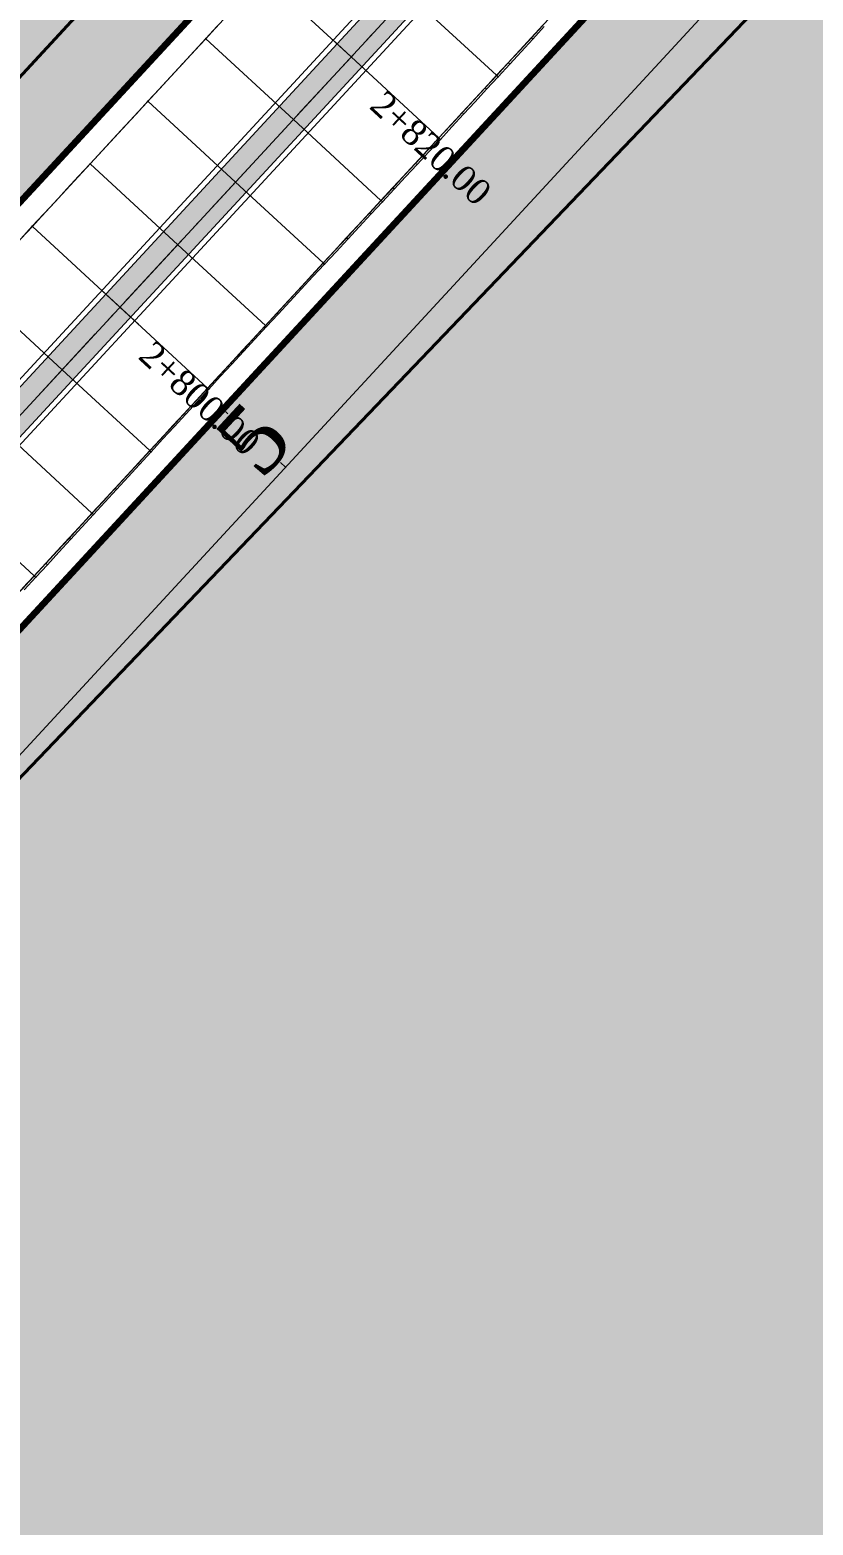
# Model space of a CAD drawing. Header units: metres. Extents: x 478603 to 489313, y 4282657 to 4289463.
# Drawn here: x 480497.8 to 480543.7, y 4287075.7 to 4287163.5 of the extents above; entities that cross this region are included whole.
import ezdxf

# ---------------------------------------------------------------- set-up
doc = ezdxf.new("R2010")
doc.units = ezdxf.units.M
for name, color, linetype, lineweight in [('ADAKENARI', 18, 'Continuous', 0), ('EKS_2', 5, 'Continuous', 0), ('EKSENLER', 3, 'Continuous', 0), ('HDA_2', 30, 'Continuous', 0), ('KALDIRIM', 11, 'Continuous', 0), ('KDO_2', 150, 'Continuous', 20), ('KYA_2', 1, 'Continuous', 20), ('P_ALAN', 143, 'Continuous', 0), ('P_U_KNL', 143, 'Continuous', 0), ('PARSEL_ALAN', 254, 'Continuous', 0), ('PARSEL_SERA_ALAN', 9, 'Continuous', 40), ('PL_ALİNMAN', 1, 'Continuous', 0), ('PL_ENKESIT', 1, 'Continuous', 0), ('PL_KM', 4, 'Continuous', 0), ('PL_KMYAZI', 30, 'Continuous', 0), ('RAKORDMAN', 3, 'Continuous', 0), ('ROL_CEPHE', 1, 'Continuous', 0), ('SEV_KYA_HDA', 3, 'Continuous', 0), ('SEV_YKO_KDO', 3, 'Continuous', 0), ('SNR_YAPIYAK', 18, 'Continuous', 0), ('YKA_2', 33, 'Continuous', 0), ('YKO_2', 33, 'Continuous', 0)]:
    doc.layers.add(name, color=color, linetype=linetype, lineweight=lineweight)
doc.styles.get("Standard").update_dxf_attribs({"font": 'times.ttf'})

msp = doc.modelspace()

# ---------------------------------------------------------------- hatches: boundary and pattern name
at = {"layer": 'P_ALAN'}
msp.add_hatch(color=256, dxfattribs=at).paths.add_polyline_path([(479966.483, 4286601.829), (479972.056, 4286602.26), (479977.621, 4286603.093), (479983.113, 4286604.319), (479988.503, 4286605.933), (479993.765, 4286607.926), (479998.872, 4286610.289), (480003.797, 4286613.01), (480008.517, 4286616.074), (480013.006, 4286619.467), (480017.243, 4286623.17), (480021.217, 4286627.178), (480093.779, 4286705.763), (480549.809, 4287199.572), (480551.173, 4287201.101), (480552.477, 4287202.669), (480553.727, 4287204.282), (480554.92, 4287205.937), (480556.055, 4287207.632), (480557.131, 4287209.365), (480558.146, 4287211.135), (480559.099, 4287212.939), (480560.883, 4287212.034), (480560.88, 4287212.027), (480559.898, 4287210.17), (480558.848, 4287208.34), (480557.736, 4287206.548), (480556.562, 4287204.795), (480555.329, 4287203.084), (480554.037, 4287201.417), (480552.688, 4287199.795), (480551.29, 4287198.228), (480095.248, 4286704.406), (480022.662, 4286625.795), (480018.612, 4286621.711), (480014.269, 4286617.914), (480009.666, 4286614.435), (480004.827, 4286611.294), (479999.776, 4286608.504), (479994.54, 4286606.081), (479989.145, 4286604.037), (479983.618, 4286602.382), (479977.987, 4286601.125), (479972.281, 4286600.272), (479966.534, 4286599.827)])
msp.add_hatch(color=256, dxfattribs=at).paths.add_polyline_path([(479966.483, 4286601.829), (479972.056, 4286602.26), (479977.621, 4286603.093), (479983.113, 4286604.319), (479988.503, 4286605.933), (479993.765, 4286607.926), (479998.872, 4286610.289), (480003.797, 4286613.01), (480008.517, 4286616.074), (480013.006, 4286619.467), (480017.243, 4286623.17), (480021.217, 4286627.178), (480093.779, 4286705.763), (480549.809, 4287199.572), (480551.173, 4287201.101), (480552.477, 4287202.669), (480553.727, 4287204.282), (480554.92, 4287205.937), (480556.055, 4287207.632), (480557.131, 4287209.365), (480558.146, 4287211.135), (480559.099, 4287212.939), (480560.883, 4287212.034), (480560.88, 4287212.027), (480559.898, 4287210.17), (480558.848, 4287208.34), (480557.736, 4287206.548), (480556.562, 4287204.795), (480555.329, 4287203.084), (480554.037, 4287201.417), (480552.688, 4287199.795), (480551.29, 4287198.228), (480095.248, 4286704.406), (480022.662, 4286625.795), (480018.612, 4286621.711), (480014.269, 4286617.914), (480009.666, 4286614.435), (480004.827, 4286611.294), (479999.776, 4286608.504), (479994.54, 4286606.081), (479989.145, 4286604.037), (479983.618, 4286602.382), (479977.987, 4286601.125), (479972.281, 4286600.272), (479966.534, 4286599.827)])
at = {"layer": 'PARSEL_ALAN'}
for points in [[(480306.936, 4287217.358), (480469.28, 4287395.426), (480549.656, 4287234.375), (480542.349, 4287202.328), (480439.263, 4287090.699), (480333.196, 4287192.222)], [(480454.66, 4287082.314), (480561.648, 4287198.168), (480573.663, 4287198.239), (480704.057, 4286931.974), (480660.689, 4286885.11)]]:
    msp.add_hatch(color=256, dxfattribs=at).paths.add_polyline_path(points)
at = {"layer": 'PARSEL_SERA_ALAN'}
for points in [[(480441.144, 4287100.106), (480316.252, 4287215.441), (480466.052, 4287377.653), (480473.398, 4287370.868), (480477.071, 4287367.476), (480470.558, 4287360.424), (480488.925, 4287343.463), (480482.412, 4287336.41), (480500.778, 4287319.449), (480494.265, 4287312.396), (480512.632, 4287295.435), (480506.119, 4287288.383), (480524.485, 4287271.422), (480517.972, 4287264.369), (480536.339, 4287247.408), (480529.825, 4287240.355), (480540.845, 4287230.179), (480534.332, 4287223.126), (480538.006, 4287219.734), (480531.493, 4287212.681), (480535.166, 4287209.289), (480528.653, 4287202.236), (480532.326, 4287198.844)], [(480474.941, 4287096.401), (480561.236, 4287186.557), (480582.909, 4287165.813), (480576.271, 4287158.878), (480594.331, 4287141.592), (480587.693, 4287134.656), (480605.753, 4287117.37), (480599.115, 4287110.435), (480620.787, 4287089.691), (480614.149, 4287082.756), (480632.209, 4287065.469), (480625.571, 4287058.534), (480643.631, 4287041.247), (480636.993, 4287034.312), (480655.054, 4287017.025), (480648.416, 4287010.09), (480670.088, 4286989.346), (480663.45, 4286982.411), (480681.51, 4286965.125), (480674.872, 4286958.189), (480692.932, 4286940.903), (480686.294, 4286933.968), (480689.906, 4286930.51), (480656.716, 4286895.835), (480461.665, 4287082.53)]]:
    msp.add_hatch(color=256, dxfattribs=at).paths.add_polyline_path(points)

# ---------------------------------------------------------------- linework, layer by layer
at = {"layer": 'ADAKENARI', "lineweight": 200}
for p, q in [((480549.159, 4287209.701), (480251.027, 4286886.865)), ((480266.702, 4286878.781), (480567.9, 4287204.939))]:
    msp.add_line(p, q, dxfattribs=at)
at = {"layer": 'EKS_2'}
for p in [(480516.617, 4287161.934, 964.629), (480513.225, 4287158.261, 964.745), (480509.832, 4287154.588, 964.862), (480506.44, 4287150.914, 964.96), (480503.048, 4287147.241, 964.946), (480499.656, 4287143.568, 964.807)]:
    msp.add_point(p, dxfattribs=at)
at = {"layer": 'EKSENLER'}
msp.add_line((480259.058, 4286883.033), (480574.617, 4287224.74), dxfattribs=at)
at = {"layer": 'HDA_2'}
msp.add_polyline3d([(480497.343, 4287130.731, 964.258), (480498.021, 4287131.465, 964.304), (480498.7, 4287132.2, 964.349), (480499.378, 4287132.935, 964.395), (480500.057, 4287133.669, 964.44), (480500.735, 4287134.404, 964.486), (480501.414, 4287135.139, 964.532), (480502.092, 4287135.873, 964.577), (480502.771, 4287136.608, 964.622), (480503.449, 4287137.343, 964.667), (480504.127, 4287138.077, 964.712), (480504.806, 4287138.812, 964.757), (480505.484, 4287139.547, 964.784), (480506.163, 4287140.281, 964.812), (480506.841, 4287141.016, 964.84), (480507.52, 4287141.751, 964.868), (480508.198, 4287142.485, 964.896), (480508.876, 4287143.22, 964.898), (480509.555, 4287143.955, 964.901), (480510.233, 4287144.689, 964.904), (480510.912, 4287145.424, 964.907), (480511.59, 4287146.159, 964.909), (480512.269, 4287146.893, 964.89), (480512.947, 4287147.628, 964.87), (480513.626, 4287148.363, 964.851), (480514.304, 4287149.097, 964.831), (480514.982, 4287149.832, 964.812), (480515.661, 4287150.566, 964.788), (480516.339, 4287151.301, 964.765), (480517.018, 4287152.036, 964.742), (480517.696, 4287152.77, 964.719), (480518.375, 4287153.505, 964.695), (480519.053, 4287154.24, 964.672), (480519.731, 4287154.974, 964.649), (480520.41, 4287155.709, 964.625), (480521.088, 4287156.444, 964.602), (480521.767, 4287157.178, 964.579), (480522.445, 4287157.913, 964.556), (480523.124, 4287158.648, 964.532), (480523.802, 4287159.382, 964.509), (480524.481, 4287160.117, 964.486), (480525.159, 4287160.852, 964.463), (480525.837, 4287161.586, 964.439), (480526.516, 4287162.321, 964.416), (480527.194, 4287163.056, 964.393), (480527.873, 4287163.79, 964.37)], dxfattribs=at)
for p in [(480525.159, 4287160.852, 964.463), (480521.767, 4287157.178, 964.579), (480518.375, 4287153.505, 964.695), (480514.982, 4287149.832, 964.812), (480511.59, 4287146.159, 964.909), (480508.198, 4287142.485, 964.896), (480504.806, 4287138.812, 964.757), (480501.414, 4287135.139, 964.532), (480498.021, 4287131.465, 964.304)]:
    msp.add_point(p, dxfattribs=at)
at = {"layer": 'KALDIRIM'}
for p, q in [((480548.448, 4287206.72), (480254.207, 4286888.097)), ((480264.201, 4286878.284), (480565.733, 4287204.802))]:
    msp.add_line(p, q, dxfattribs=at)
at = {"layer": 'KDO_2'}
msp.add_polyline3d([(480497.232, 4287151.264, 964.568), (480497.904, 4287151.991, 964.594), (480498.58, 4287152.723, 964.58), (480499.258, 4287153.458, 964.566), (480499.937, 4287154.193, 964.552), (480500.617, 4287154.929, 964.538), (480501.296, 4287155.665, 964.525), (480501.975, 4287156.4, 964.504), (480502.653, 4287157.135, 964.484), (480503.332, 4287157.869, 964.463), (480504.01, 4287158.604, 964.443), (480504.688, 4287159.338, 964.422), (480505.367, 4287160.073, 964.406), (480506.045, 4287160.808, 964.39), (480506.724, 4287161.542, 964.374), (480507.402, 4287162.277, 964.358), (480508.08, 4287163.012, 964.342), (480508.759, 4287163.746, 964.328)], dxfattribs=at)
for p in [(480508.08, 4287163.012, 964.342), (480504.688, 4287159.338, 964.422), (480501.296, 4287155.665, 964.525), (480497.904, 4287151.991, 964.594)]:
    msp.add_point(p, dxfattribs=at)
at = {"layer": 'KYA_2'}
msp.add_polyline3d([(480497.431, 4287130.65, 965.449), (480498.108, 4287131.386, 965.477), (480498.785, 4287132.122, 965.503), (480499.462, 4287132.858, 965.528), (480500.139, 4287133.594, 965.554), (480500.816, 4287134.33, 965.58), (480501.493, 4287135.066, 965.606), (480502.169, 4287135.802, 965.62), (480502.845, 4287136.539, 965.634), (480503.521, 4287137.276, 965.648), (480504.197, 4287138.013, 965.662), (480504.873, 4287138.75, 965.676), (480505.55, 4287139.486, 965.686), (480506.227, 4287140.222, 965.697), (480506.904, 4287140.958, 965.707), (480507.582, 4287141.693, 965.717), (480508.259, 4287142.429, 965.727), (480508.937, 4287143.164, 965.728), (480509.615, 4287143.899, 965.728), (480510.293, 4287144.634, 965.729), (480510.972, 4287145.369, 965.73), (480511.651, 4287146.103, 965.73), (480512.33, 4287146.836, 965.732), (480513.01, 4287147.57, 965.734), (480513.69, 4287148.303, 965.736), (480514.37, 4287149.036, 965.738), (480515.051, 4287149.769, 965.739), (480515.731, 4287150.502, 965.746), (480516.412, 4287151.234, 965.752), (480517.092, 4287151.967, 965.758), (480517.773, 4287152.699, 965.764), (480518.454, 4287153.432, 965.77), (480519.134, 4287154.165, 965.768), (480519.814, 4287154.898, 965.766), (480520.494, 4287155.631, 965.764), (480521.174, 4287156.364, 965.763), (480521.854, 4287157.098, 965.761), (480522.532, 4287157.833, 965.729), (480523.21, 4287158.568, 965.698), (480523.888, 4287159.303, 965.666), (480524.565, 4287160.039, 965.635), (480525.243, 4287160.774, 965.603), (480525.921, 4287161.51, 965.571), (480526.598, 4287162.245, 965.539), (480527.276, 4287162.98, 965.507), (480527.954, 4287163.715, 965.475)], dxfattribs=at)
for p in [(480525.243, 4287160.774, 965.603), (480521.854, 4287157.098, 965.761), (480518.454, 4287153.432, 965.77), (480515.051, 4287149.769, 965.739), (480511.651, 4287146.103, 965.73), (480508.259, 4287142.429, 965.727), (480504.873, 4287138.75, 965.676), (480501.493, 4287135.066, 965.606), (480498.108, 4287131.386, 965.477)]:
    msp.add_point(p, dxfattribs=at)
at = {"layer": 'P_ALAN'}
for points in [[(480584.192, 4287241.184, 0), (480580.114, 4287238.205, 0), (480576.306, 4287234.889, 0), (480572.796, 4287231.259, 0), (480569.608, 4287227.342, 0), (480566.768, 4287223.166, 0), (480564.284, 4287218.745, 0), (480560.883, 4287212.034, 0), (480560.88, 4287212.027, 0), (480559.898, 4287210.17, 0), (480558.848, 4287208.34, 0), (480557.736, 4287206.548, 0), (480556.562, 4287204.795, 0), (480555.329, 4287203.084, 0), (480554.037, 4287201.417, 0), (480552.688, 4287199.795, 0), (480551.29, 4287198.228, 0), (480095.248, 4286704.406, 0)], [(480584.192, 4287241.184, 0), (480580.114, 4287238.205, 0), (480576.306, 4287234.889, 0), (480572.796, 4287231.259, 0), (480569.608, 4287227.342, 0), (480566.768, 4287223.166, 0), (480564.284, 4287218.745, 0), (480560.883, 4287212.034, 0), (480560.88, 4287212.027, 0), (480559.898, 4287210.17, 0), (480558.848, 4287208.34, 0), (480557.736, 4287206.548, 0), (480556.562, 4287204.795, 0), (480555.329, 4287203.084, 0), (480554.037, 4287201.417, 0), (480552.688, 4287199.795, 0), (480551.29, 4287198.228, 0), (480095.248, 4286704.406, 0)], [(480093.779, 4286705.763, 0), (480549.809, 4287199.572, 0), (480551.173, 4287201.101, 0), (480552.477, 4287202.669, 0), (480553.727, 4287204.282, 0), (480554.92, 4287205.937, 0), (480556.055, 4287207.632, 0), (480557.131, 4287209.365, 0), (480558.146, 4287211.135, 0), (480559.099, 4287212.939, 0), (480558.146, 4287211.135, 0)], [(480093.779, 4286705.763, 0), (480549.809, 4287199.572, 0), (480551.173, 4287201.101, 0), (480552.477, 4287202.669, 0), (480553.727, 4287204.282, 0), (480554.92, 4287205.937, 0), (480556.055, 4287207.632, 0), (480557.131, 4287209.365, 0), (480558.146, 4287211.135, 0), (480559.099, 4287212.939, 0), (480560.883, 4287212.034, 0), (480560.88, 4287212.027, 0), (480559.898, 4287210.17, 0), (480558.848, 4287208.34, 0), (480557.736, 4287206.548, 0), (480556.562, 4287204.795, 0), (480555.329, 4287203.084, 0), (480554.037, 4287201.417, 0), (480552.688, 4287199.795, 0), (480551.29, 4287198.228, 0), (480095.248, 4286704.406, 0)], [(480093.779, 4286705.763, 0), (480549.809, 4287199.572, 0), (480551.173, 4287201.101, 0), (480552.477, 4287202.669, 0), (480553.727, 4287204.282, 0), (480554.92, 4287205.937, 0), (480556.055, 4287207.632, 0), (480557.131, 4287209.365, 0), (480558.146, 4287211.135, 0), (480559.099, 4287212.939, 0), (480560.883, 4287212.034, 0), (480560.88, 4287212.027, 0), (480559.898, 4287210.17, 0), (480558.848, 4287208.34, 0), (480557.736, 4287206.548, 0), (480556.562, 4287204.795, 0), (480555.329, 4287203.084, 0), (480554.037, 4287201.417, 0), (480552.688, 4287199.795, 0), (480551.29, 4287198.228, 0), (480095.248, 4286704.406, 0)], [(480093.779, 4286705.763, 0), (480549.809, 4287199.572, 0), (480551.173, 4287201.101, 0), (480552.477, 4287202.669, 0), (480553.727, 4287204.282, 0), (480554.92, 4287205.937, 0), (480556.055, 4287207.632, 0), (480557.131, 4287209.365, 0), (480558.146, 4287211.135, 0), (480559.099, 4287212.939, 0), (480558.146, 4287211.135, 0)], [(480093.779, 4286705.763, 0), (480549.809, 4287199.572, 0), (480551.173, 4287201.101, 0), (480552.477, 4287202.669, 0), (480553.727, 4287204.282, 0), (480554.92, 4287205.937, 0), (480556.055, 4287207.632, 0), (480557.131, 4287209.365, 0), (480558.146, 4287211.135, 0), (480559.099, 4287212.939, 0), (480560.883, 4287212.034, 0), (480560.88, 4287212.027, 0), (480559.898, 4287210.17, 0), (480558.848, 4287208.34, 0), (480557.736, 4287206.548, 0), (480556.562, 4287204.795, 0), (480555.329, 4287203.084, 0), (480554.037, 4287201.417, 0), (480552.688, 4287199.795, 0), (480551.29, 4287198.228, 0), (480095.248, 4286704.406, 0)], [(480093.779, 4286705.763, 0), (480549.809, 4287199.572, 0), (480551.173, 4287201.101, 0), (480552.477, 4287202.669, 0), (480553.727, 4287204.282, 0), (480554.92, 4287205.937, 0), (480556.055, 4287207.632, 0), (480557.131, 4287209.365, 0), (480558.146, 4287211.135, 0), (480559.099, 4287212.939, 0), (480560.883, 4287212.034, 0), (480560.88, 4287212.027, 0), (480559.898, 4287210.17, 0), (480558.848, 4287208.34, 0), (480557.736, 4287206.548, 0), (480556.562, 4287204.795, 0), (480555.329, 4287203.084, 0), (480554.037, 4287201.417, 0), (480552.688, 4287199.795, 0), (480551.29, 4287198.228, 0), (480095.248, 4286704.406, 0)]]:
    msp.add_polyline3d(points, dxfattribs=at)
at = {"layer": 'P_U_KNL'}
for points in [[(480558.832, 4287213.074, 0), (480557.883, 4287211.28, 0), (480556.873, 4287209.519, 0), (480555.803, 4287207.795, 0), (480554.673, 4287206.108, 0), (480553.486, 4287204.462, 0), (480552.243, 4287202.857, 0), (480550.945, 4287201.297, 0), (480549.587, 4287199.773, 0), (480093.558, 4286705.967, 0), (480021, 4286627.386, 0), (480017.037, 4286623.389, 0), (480012.817, 4286619.699, 0), (480008.344, 4286616.32, 0), (480003.643, 4286613.267, 0), (479998.736, 4286610.557, 0), (479993.649, 4286608.203, 0), (479988.407, 4286606.217, 0), (479983.037, 4286604.609, 0), (479977.566, 4286603.388, 0), (479972.022, 4286602.559, 0), (479966.475, 4286602.13, 0)], [(480559.099, 4287212.939, 0), (480558.146, 4287211.135, 0), (480557.131, 4287209.365, 0), (480556.055, 4287207.632, 0), (480554.92, 4287205.937, 0), (480553.727, 4287204.282, 0), (480552.477, 4287202.669, 0), (480551.173, 4287201.101, 0), (480549.809, 4287199.572, 0), (480093.779, 4286705.763, 0), (480021.217, 4286627.178, 0), (480017.243, 4286623.17, 0), (480013.006, 4286619.467, 0), (480008.517, 4286616.074, 0), (480003.797, 4286613.01, 0), (479998.872, 4286610.289, 0), (479993.765, 4286607.926, 0), (479988.503, 4286605.933, 0), (479983.113, 4286604.319, 0), (479977.621, 4286603.093, 0), (479972.056, 4286602.26, 0), (479966.483, 4286601.829, 0)], [(480559.099, 4287212.939, 0), (480558.146, 4287211.135, 0), (480557.131, 4287209.365, 0), (480556.055, 4287207.632, 0), (480554.92, 4287205.937, 0), (480553.727, 4287204.282, 0), (480552.477, 4287202.669, 0), (480551.173, 4287201.101, 0), (480549.809, 4287199.572, 0), (480093.779, 4286705.763, 0), (480021.217, 4286627.178, 0), (480017.243, 4286623.17, 0), (480013.006, 4286619.467, 0), (480008.517, 4286616.074, 0), (480003.797, 4286613.01, 0), (479998.872, 4286610.289, 0), (479993.765, 4286607.926, 0), (479988.503, 4286605.933, 0), (479983.113, 4286604.319, 0), (479977.621, 4286603.093, 0), (479972.056, 4286602.26, 0), (479966.483, 4286601.829, 0)], [(480560.883, 4287212.034, 0), (480560.88, 4287212.027, 0), (480559.898, 4287210.17, 0), (480558.848, 4287208.34, 0), (480557.736, 4287206.548, 0), (480556.562, 4287204.795, 0), (480555.329, 4287203.084, 0), (480554.037, 4287201.417, 0), (480552.688, 4287199.795, 0), (480551.29, 4287198.228, 0), (480095.248, 4286704.406, 0), (480022.662, 4286625.795, 0), (480018.612, 4286621.711, 0), (480014.269, 4286617.914, 0), (480009.666, 4286614.435, 0), (480004.827, 4286611.294, 0), (479999.776, 4286608.504, 0), (479994.54, 4286606.081, 0), (479989.145, 4286604.037, 0), (479983.618, 4286602.382, 0), (479977.987, 4286601.125, 0), (479972.281, 4286600.272, 0), (479966.534, 4286599.827, 0)], [(480561.151, 4287211.899, 0), (480561.146, 4287211.889, 0), (480560.161, 4287210.025, 0), (480559.106, 4287208.186, 0), (480557.988, 4287206.385, 0), (480556.809, 4287204.624, 0), (480555.569, 4287202.905, 0), (480554.271, 4287201.229, 0), (480552.915, 4287199.599, 0), (480551.512, 4287198.026, 0), (480095.468, 4286704.203, 0), (480022.879, 4286625.588, 0), (480018.818, 4286621.492, 0), (480014.458, 4286617.681, 0), (480009.838, 4286614.19, 0), (480004.981, 4286611.036, 0), (479999.912, 4286608.236, 0), (479994.657, 4286605.804, 0), (479989.241, 4286603.753, 0), (479983.694, 4286602.092, 0), (479978.042, 4286600.83, 0), (479972.315, 4286599.974, 0), (479966.541, 4286599.527, 0)]]:
    msp.add_polyline3d(points, dxfattribs=at)
at = {"layer": 'PARSEL_ALAN'}
for points in [[(480306.936, 4287217.358, 950.429), (480469.28, 4287395.426, 964.152), (480549.656, 4287234.375, 960.305), (480542.349, 4287202.328, 961.972), (480439.263, 4287090.699, 961.455), (480333.196, 4287192.222, 951.418), (480306.936, 4287217.358, 950.429)], [(480306.936, 4287217.358, 0), (480469.28, 4287395.426, 0), (480549.656, 4287234.375, 0), (480542.349, 4287202.328, 0), (480439.263, 4287090.699, 0), (480333.196, 4287192.222, 0), (480306.936, 4287217.358, 0)], [(480454.66, 4287082.314, 961.639), (480561.648, 4287198.168, 963.095), (480573.663, 4287198.239, 963.3), (480704.057, 4286931.974, 979.509), (480660.689, 4286885.11, 978.591), (480454.66, 4287082.314, 961.639)], [(480454.66, 4287082.314, 0), (480561.648, 4287198.168, 0), (480573.663, 4287198.239, 0), (480704.057, 4286931.974, 0), (480660.689, 4286885.11, 0), (480454.66, 4287082.314, 0)]]:
    msp.add_polyline3d(points, close=True, dxfattribs=at)
at = {"layer": 'PARSEL_SERA_ALAN'}
msp.add_polyline3d([(480441.144, 4287100.106, 0), (480316.252, 4287215.441, 0), (480466.052, 4287377.653, 0), (480473.398, 4287370.868, 0), (480477.071, 4287367.476, 0), (480470.558, 4287360.424, 0), (480488.925, 4287343.463, 0), (480482.412, 4287336.41, 0), (480500.778, 4287319.449, 0), (480494.265, 4287312.396, 0), (480512.632, 4287295.435, 0), (480506.119, 4287288.383, 0), (480524.485, 4287271.422, 0), (480517.972, 4287264.369, 0), (480536.339, 4287247.408, 0), (480529.825, 4287240.355, 0), (480540.845, 4287230.179, 0), (480534.332, 4287223.126, 0), (480538.006, 4287219.734, 0), (480531.493, 4287212.681, 0), (480535.166, 4287209.289, 0), (480528.653, 4287202.236, 0), (480532.326, 4287198.844, 0), (480441.144, 4287100.106, 0)], close=True, dxfattribs=at)
msp.add_polyline3d([(480441.144, 4287100.106, 0), (480316.252, 4287215.441, 0), (480466.052, 4287377.653, 0), (480473.398, 4287370.868, 0), (480477.071, 4287367.476, 0), (480470.558, 4287360.424, 0), (480488.925, 4287343.463, 0), (480482.412, 4287336.41, 0), (480500.778, 4287319.449, 0), (480494.265, 4287312.396, 0), (480512.632, 4287295.435, 0), (480506.119, 4287288.383, 0), (480524.485, 4287271.422, 0), (480517.972, 4287264.369, 0), (480536.339, 4287247.408, 0), (480529.825, 4287240.355, 0), (480540.845, 4287230.179, 0), (480534.332, 4287223.126, 0), (480538.006, 4287219.734, 0), (480531.493, 4287212.681, 0), (480535.166, 4287209.289, 0), (480528.653, 4287202.236, 0), (480532.326, 4287198.844, 0), (480441.144, 4287100.106, 0)], close=True, dxfattribs=at)
msp.add_polyline3d([(480656.716, 4286895.835, 0), (480461.665, 4287082.53, 0), (480474.941, 4287096.401, 0), (480474.941, 4287096.401, 0), (480561.236, 4287186.557, 0), (480582.909, 4287165.813, 0), (480576.271, 4287158.878, 0), (480594.331, 4287141.592, 0), (480587.693, 4287134.656, 0), (480605.753, 4287117.37, 0), (480599.115, 4287110.435, 0), (480620.787, 4287089.691, 0), (480614.149, 4287082.756, 0), (480632.209, 4287065.469, 0)], dxfattribs=at)
msp.add_polyline3d([(480656.716, 4286895.835, 0), (480461.665, 4287082.53, 0), (480474.941, 4287096.401, 0), (480474.941, 4287096.401, 0), (480561.236, 4287186.557, 0), (480582.909, 4287165.813, 0), (480576.271, 4287158.878, 0), (480594.331, 4287141.592, 0), (480587.693, 4287134.656, 0), (480605.753, 4287117.37, 0), (480599.115, 4287110.435, 0), (480620.787, 4287089.691, 0), (480614.149, 4287082.756, 0), (480632.209, 4287065.469, 0)], dxfattribs=at)
at = {"layer": 'PL_ALİNMAN'}
for p, q in [((480517.543, 4287162.937), (480517.883, 4287163.305)), ((480513.473, 4287158.53), (480516.865, 4287162.203)), ((480512.455, 4287157.428), (480512.794, 4287157.795)), ((480508.384, 4287153.02), (480511.777, 4287156.693)), ((480507.367, 4287151.918), (480507.706, 4287152.285)), ((480503.296, 4287147.51), (480506.688, 4287151.183)), ((480502.278, 4287146.408), (480502.618, 4287146.775)), ((480498.208, 4287142), (480501.6, 4287145.673))]:
    msp.add_line(p, q, dxfattribs=at)
at = {"layer": 'PL_ENKESIT'}
for points in [[(480514.864, 4287170.359, 964.164), (480514.865, 4287170.358, 964.513), (480520.009, 4287165.608, 964.513), (480525.152, 4287160.858, 964.513), (480525.159, 4287160.852, 964.463), (480525.243, 4287160.774, 965.603)], [(480511.472, 4287166.685, 964.275), (480511.473, 4287166.684, 964.629), (480516.617, 4287161.934, 964.629), (480521.759, 4287157.185, 964.629), (480521.767, 4287157.178, 964.579), (480521.854, 4287157.098, 965.761)], [(480508.08, 4287163.012, 964.342), (480508.082, 4287163.01, 964.745), (480513.225, 4287158.261, 964.745), (480518.367, 4287153.512, 964.745), (480518.375, 4287153.505, 964.695), (480518.454, 4287153.432, 965.77)], [(480504.688, 4287159.338, 964.422), (480504.69, 4287159.337, 964.862), (480509.832, 4287154.588, 964.862), (480514.975, 4287149.839, 964.862), (480514.982, 4287149.832, 964.812), (480515.051, 4287149.769, 965.739)], [(480501.296, 4287155.665, 964.525), (480501.298, 4287155.663, 964.96), (480506.44, 4287150.914, 964.96), (480511.583, 4287146.165, 964.96), (480511.59, 4287146.159, 964.909), (480511.651, 4287146.103, 965.73)], [(480497.904, 4287151.991, 964.594), (480497.905, 4287151.99, 964.946), (480503.048, 4287147.241, 964.946), (480508.191, 4287142.492, 964.946), (480508.198, 4287142.485, 964.896), (480508.259, 4287142.429, 965.727)], [(480494.512, 4287148.318, 964.466), (480494.513, 4287148.317, 964.807), (480499.656, 4287143.568, 964.807), (480504.799, 4287138.819, 964.807), (480504.806, 4287138.812, 964.757), (480504.873, 4287138.75, 965.676)], [(480491.121, 4287144.644, 964.442), (480491.121, 4287144.644, 964.582), (480496.264, 4287139.895, 964.582), (480501.406, 4287135.145, 964.582), (480501.414, 4287135.139, 964.532), (480501.493, 4287135.066, 965.606)], [(480487.721, 4287140.977, 964.309), (480487.722, 4287140.977, 964.304), (480487.729, 4287140.97, 964.354), (480492.872, 4287136.221, 964.354), (480498.014, 4287131.472, 964.354), (480498.021, 4287131.465, 964.304), (480498.108, 4287131.386, 965.477)]]:
    msp.add_polyline3d(points, dxfattribs=at)
at = {"layer": 'PL_KM'}
for p, q in [((480517.719, 4287160.917), (480515.515, 4287162.952)), ((480504.15, 4287146.223), (480501.946, 4287148.259))]:
    msp.add_line(p, q, dxfattribs=at)
at = {"layer": 'RAKORDMAN'}
for p, q in [((480506.714, 4287161.529, 961.951), (480548.74, 4287207.046, 962.181)), ((480521.539, 4287156.947, 962.017), (480551.928, 4287189.854, 962.575)), ((480433.455, 4287082.199, 961.512), (480506.714, 4287161.529, 961.951)), ((480461.869, 4287092.332, 961.579), (480521.539, 4287156.947, 962.017))]:
    msp.add_line(p, q, dxfattribs=at)
for p in [(480506.714, 4287161.529, 961.951), (480521.539, 4287156.947, 962.017)]:
    msp.add_point(p, dxfattribs=at)
at = {"layer": 'ROL_CEPHE'}
for p, q in [((480509.084, 4287141.248), (480509.377, 4287140.976)), ((480512.757, 4287137.856), (480512.463, 4287138.127))]:
    msp.add_line(p, q, dxfattribs=at)
at = {"layer": 'SEV_KYA_HDA'}
for p, q in [((480527.276, 4287162.98, 965.507), (480527.194, 4287163.056, 964.393)), ((480525.921, 4287161.51, 965.571), (480525.879, 4287161.548, 965.005)), ((480524.565, 4287160.039, 965.635), (480524.481, 4287160.117, 964.486)), ((480523.21, 4287158.568, 965.698), (480523.167, 4287158.608, 965.115)), ((480521.854, 4287157.098, 965.761), (480521.767, 4287157.178, 964.579)), ((480520.494, 4287155.631, 965.764), (480520.452, 4287155.67, 965.195)), ((480519.134, 4287154.165, 965.768), (480519.053, 4287154.24, 964.672)), ((480517.773, 4287152.699, 965.764), (480517.735, 4287152.735, 965.241)), ((480516.412, 4287151.234, 965.752), (480516.339, 4287151.301, 964.765)), ((480515.051, 4287149.769, 965.739), (480515.017, 4287149.8, 965.276)), ((480513.69, 4287148.303, 965.736), (480513.626, 4287148.363, 964.851)), ((480512.33, 4287146.836, 965.732), (480512.299, 4287146.865, 965.311)), ((480510.972, 4287145.369, 965.73), (480510.912, 4287145.424, 964.907)), ((480509.615, 4287143.899, 965.728), (480509.585, 4287143.927, 965.315)), ((480508.259, 4287142.429, 965.727), (480508.198, 4287142.485, 964.896)), ((480506.904, 4287140.958, 965.707), (480506.873, 4287140.987, 965.273)), ((480505.55, 4287139.486, 965.686), (480505.484, 4287139.547, 964.784)), ((480504.197, 4287138.013, 965.662), (480504.162, 4287138.045, 965.187)), ((480502.845, 4287136.539, 965.634), (480502.771, 4287136.608, 964.622)), ((480501.493, 4287135.066, 965.606), (480501.453, 4287135.102, 965.069)), ((480500.139, 4287133.594, 965.554), (480500.057, 4287133.669, 964.44)), ((480498.785, 4287132.122, 965.503), (480498.742, 4287132.161, 964.926))]:
    msp.add_line(p, q, dxfattribs=at)
at = {"layer": 'SEV_YKO_KDO'}
for p, q in [((480507.403, 4287162.276, 964.768), (480507.403, 4287162.276, 964.563)), ((480506.047, 4287160.806, 964.815), (480506.045, 4287160.808, 964.39)), ((480504.69, 4287159.337, 964.862), (480504.689, 4287159.337, 964.642)), ((480503.333, 4287157.867, 964.901), (480503.331, 4287157.869, 964.463)), ((480501.976, 4287156.398, 964.94), (480501.975, 4287156.399, 964.722)), ((480500.619, 4287154.929, 964.957), (480500.618, 4287154.93, 964.538)), ((480499.262, 4287153.459, 964.951), (480499.262, 4287153.46, 964.759)), ((480497.905, 4287151.99, 964.946), (480497.904, 4287151.991, 964.594))]:
    msp.add_line(p, q, dxfattribs=at)
at = {"layer": 'SNR_YAPIYAK'}
for p, q in [((480537.771, 4287204.74, 950.429), (480439.043, 4287097.831, 950.429)), ((480461.665, 4287082.53, 961.639), (480563.848, 4287193.181, 961.639))]:
    msp.add_line(p, q, dxfattribs=at)
at = {"layer": 'YKA_2'}
msp.add_polyline3d([(480497.336, 4287130.738, 964.308), (480498.014, 4287131.472, 964.354), (480498.693, 4287132.207, 964.399), (480499.371, 4287132.941, 964.445), (480500.049, 4287133.676, 964.49), (480500.728, 4287134.411, 964.536), (480501.406, 4287135.145, 964.582), (480502.085, 4287135.88, 964.627), (480502.763, 4287136.615, 964.672), (480503.442, 4287137.349, 964.717), (480504.12, 4287138.084, 964.762), (480504.799, 4287138.819, 964.807), (480505.477, 4287139.553, 964.834), (480506.155, 4287140.288, 964.862), (480506.834, 4287141.023, 964.89), (480507.512, 4287141.757, 964.918), (480508.191, 4287142.492, 964.946), (480508.869, 4287143.227, 964.948), (480509.548, 4287143.961, 964.951), (480510.226, 4287144.696, 964.954), (480510.904, 4287145.431, 964.957), (480511.583, 4287146.165, 964.96), (480512.261, 4287146.9, 964.94), (480512.94, 4287147.635, 964.92), (480513.618, 4287148.369, 964.901), (480514.297, 4287149.104, 964.881), (480514.975, 4287149.839, 964.862), (480515.654, 4287150.573, 964.838), (480516.332, 4287151.308, 964.815), (480517.01, 4287152.043, 964.792), (480517.689, 4287152.777, 964.768), (480518.367, 4287153.512, 964.745), (480519.046, 4287154.247, 964.722), (480519.724, 4287154.981, 964.699), (480520.403, 4287155.716, 964.675), (480521.081, 4287156.451, 964.652), (480521.759, 4287157.185, 964.629), (480522.438, 4287157.92, 964.606), (480523.116, 4287158.654, 964.582), (480523.795, 4287159.389, 964.559), (480524.473, 4287160.124, 964.536), (480525.152, 4287160.858, 964.513), (480525.83, 4287161.593, 964.489), (480526.509, 4287162.328, 964.466), (480527.187, 4287163.062, 964.443), (480527.865, 4287163.797, 964.42)], dxfattribs=at)
for p in [(480525.152, 4287160.858, 964.513), (480521.759, 4287157.185, 964.629), (480518.367, 4287153.512, 964.745), (480514.975, 4287149.839, 964.862), (480511.583, 4287146.165, 964.96), (480508.191, 4287142.492, 964.946), (480504.799, 4287138.819, 964.807), (480501.406, 4287135.145, 964.582), (480498.014, 4287131.472, 964.354)]:
    msp.add_point(p, dxfattribs=at)
at = {"layer": 'YKO_2'}
msp.add_polyline3d([(480497.234, 4287151.263, 964.918), (480497.905, 4287151.99, 964.946), (480498.581, 4287152.722, 964.948), (480499.26, 4287153.457, 964.951), (480499.939, 4287154.192, 964.954), (480500.618, 4287154.928, 964.957), (480501.298, 4287155.663, 964.96), (480501.976, 4287156.398, 964.94), (480502.655, 4287157.133, 964.92), (480503.333, 4287157.868, 964.901), (480504.012, 4287158.602, 964.881), (480504.69, 4287159.337, 964.862), (480505.368, 4287160.071, 964.838), (480506.047, 4287160.806, 964.815), (480506.725, 4287161.541, 964.792), (480507.403, 4287162.276, 964.768), (480508.082, 4287163.01, 964.745), (480508.76, 4287163.745, 964.722)], dxfattribs=at)
for p in [(480508.082, 4287163.01, 964.745), (480504.69, 4287159.337, 964.862), (480501.298, 4287155.663, 964.96), (480497.905, 4287151.99, 964.946)]:
    msp.add_point(p, dxfattribs=at)

# ---------------------------------------------------------------- texts
at = {"layer": 'PL_KMYAZI'}
for s, p in [('2+820.00', (480517.62, 4287158.967)), ('2+800.00', (480504.051, 4287144.273))]:
    msp.add_text(s, height=1.5, rotation=317.27827, dxfattribs=at).set_placement(p)
at = {"layer": 'ROL_CEPHE'}
msp.add_text('5', height=4, rotation=47.27827, dxfattribs=at).set_placement((480511.315, 4287137.032))

doc.saveas('drawing.dxf')
